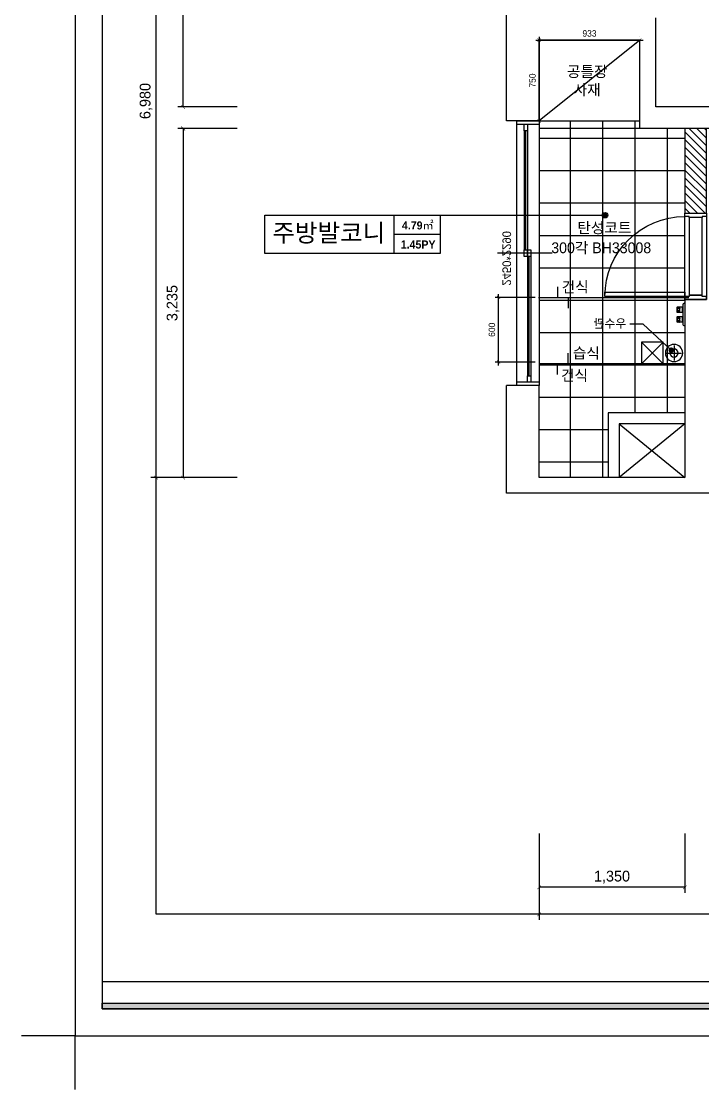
# Model space of a CAD drawing. Header units: inches. Extents: x 47110 to 180628, y 8205 to 35062.
# Drawn here: x 47110 to 53423, y 19043 to 28942 of the extents above; entities that cross this region are included whole.
import ezdxf
from ezdxf.enums import TextEntityAlignment as Align

# ---------------------------------------------------------------- set-up
doc = ezdxf.new("R2010")
doc.units = ezdxf.units.IN
doc.header["$LTSCALE"] = 100
doc.header["$MEASUREMENT"] = 0
doc.header["$PDSIZE"] = 700.071425
doc.linetypes.add('DASHEDX2', pattern=[1.5, 1, -0.5])
for name, color, linetype in [('0-ELC TEXT', 7, 'Continuous'), ('03-TEXT', 3, 'Continuous'), ('06-FUR', 6, 'Continuous'), ('07-DIM', 1, 'Continuous'), ('07-DIM WAL', 5, 'Continuous'), ('08-HAT', 8, 'Continuous'), ('C-WALL1', 2, 'Continuous'), ('CO-DO-FR', 7, 'Continuous'), ('CO-DOOR', 8, 'Continuous'), ('F-SYM', 7, 'Continuous'), ('fin', 5, 'Continuous'), ('FORM(YOURNAME)-11', 1, 'Continuous'), ('Layer 1', 7, 'Continuous'), ('WAL NEW', 3, 'Continuous'), ('도면층2', 2, 'Continuous'), ('도면층4', 4, 'Continuous'), ('도면층5', 5, 'Continuous'), ('도면층8', 8, 'Continuous')]:
    doc.layers.add(name, color=color, linetype=linetype)
doc.styles.add('HY 울릉도 L', font='')
doc.styles.add('YOURNAME', font='HY울릉도M.TTF')
doc.styles.add('넥슨고딕', font='NEXONLv1GothicBold.ttf')
doc.styles.add('마감재', font='stylu.ttf')
doc.styles.add('코레일둥고', font='Korail_Round_Gothic_Medium.ttf')
doc.styles.get('HY 울릉도 L').set_extended_font_data('HY울릉도L')
doc.dimstyles.new('30', dxfattribs={"dimscale": 30, "dimtxt": 2, "dimasz": 1, "dimexe": 1, "dimexo": 1, "dimgap": 1, "dimtad": 1, "dimdec": 0, "dimrnd": 0.05, "dimdsep": 46, "dimlunit": 6, "dimtxsty": 'HY 울릉도 L', "dimblk": 'ARCHTICK', "dimcen": 2.5, "dimdle": 1, "dimclrd": 133, "dimclre": 133, "dimclrt": 30, "dimadec": 0, "dimazin": 0, "dimtfac": 1, "dimtdec": 0, "dimtix": 1, "dimtmove": 2, "dimatfit": 3, "dimldrblk": 'ARCHTICK', "dimfxl": 1, "dimlwd": -1, "dimlwe": -1, "dimarcsym": 0})
doc.dimstyles.new('벽치수 Copy of DIM-50', dxfattribs={"dimscale": 50, "dimtxt": 2, "dimasz": 0.7, "dimexe": 1, "dimexo": 1, "dimgap": 0.7, "dimtad": 1, "dimdec": 0, "dimzin": 1, "dimdsep": 46, "dimlunit": 6, "dimtxsty": '마감재', "dimblk": 'ARCHTICK', "dimcen": -0.09, "dimclrd": 256, "dimclre": 256, "dimclrt": 3, "dimadec": 0, "dimazin": 0, "dimtfac": 1, "dimtdec": 0, "dimtix": 1, "dimtmove": 2, "dimatfit": 0, "dimldrblk": 'ARCHTICK', "dimfxl": 1, "dimtolj": 1, "dimtzin": 0, "dimarcsym": 0})

# ---------------------------------------------------------------- blocks, each defined once
blk = doc.blocks.new('FORM-PLAN')
at = {"layer": 'FORM(YOURNAME)-11'}
h = blk.add_hatch(color=256, dxfattribs=at)
h.dxf.hatch_style = 1
h.paths.add_polyline_path([(-71444, 55115), (10556, 55115), (10556, 54915), (-71444, 54915)])
h.paths.add_polyline_path([(-71444, -2085), (10556, -2085), (10556, -2285), (-71444, -2285)])
at = {"layer": 'Defpoints', "color": 158}
blk.add_line((1346, -1285), (-71444, -1285), dxfattribs=at)
for points in [[(-71444, -2285), (10556, -2285), (10556, 55115), (-71444, 55115)], [(-69444, 53115), (-64, 53115), (-64, 1215), (-69444, 1215)]]:
    blk.add_lwpolyline(points, close=True, dxfattribs=at)
at = {"layer": 'Defpoints', "color": 1}
blk.add_lwpolyline([(-72444, -5285), (-72444, -3285), (-74444, -3285)], dxfattribs=at)
at = {"layer": 'FORM(YOURNAME)-11', "color": 250}
blk.add_lwpolyline([(-72444, -3285), (11556, -3285), (11556, 56115), (-72444, 56115)], close=True, dxfattribs=at)
at = {"layer": 'FORM(YOURNAME)-11'}
blk.add_lwpolyline([(-71444, -2085), (10556, -2085), (10556, -2285), (-71444, -2285)], close=True, dxfattribs=at)
at = {"layer": 'FORM(YOURNAME)-11', "color": 3, "style": 'YOURNAME'}
for tag, height, p in [('1', 450, (9905, 18188)), ('2', 450, (9905, 17544)), ('3', 450, (9905, 16257)), ('4', 450, (9905, 14326)), ('5', 515, (9905, 12009)), ('6', 515, (9905, 9757)), ('7', 515, (9905, 7504)), ('8', 515, (9905, 5252)), ('9', 515, (9905, 2999)), ('10', 515, (5655, 811)), ('11', 515, (9905, 747)), ('12', 515, (5655, -1441)), ('13', 515, (9905, -1441))]:
    blk.add_attdef(tag, text='', height=height, dxfattribs=at).set_placement(p, align=Align.MIDDLE_RIGHT)
blk = doc.blocks.new('_ArchTick')
at = {"color": 0, "linetype": 'ByBlock', "const_width": 0.15}
blk.add_lwpolyline([(-0.5, -0.5), (0.5, 0.5)], dxfattribs=at)
blk = doc.blocks.new('*D21')
at = {"layer": '07-DIM', "lineweight": -2, "transparency": 16777216}
for p, q in [((49109.9, 31693.7), (48309.9, 31693.7)), ((48359.9, 24713.7), (48359.9, 31693.7)), ((49109.9, 24713.7), (48309.9, 24713.7))]:
    blk.add_line(p, q, dxfattribs=at)
at = {"layer": 'Defpoints', "color": 0, "transparency": 16777216}
for p in [(48359.9, 31693.7), (49159.9, 31693.7), (49159.9, 24713.7)]:
    blk.add_point(p, dxfattribs=at)
at = {"layer": '07-DIM', "lineweight": -2, "transparency": 16777216, "xscale": 35, "yscale": 35, "zscale": 35}
for p, rotation in [((48359.9, 31693.7), 90), ((48359.9, 24713.7), 270)]:
    blk.add_blockref('_ArchTick', p, dxfattribs=dict(at, rotation=rotation))
at = {"layer": '07-DIM', "color": 3, "transparency": 16777216, "insert": (48265.6, 28203.7), "char_height": 100, "attachment_point": 5, "rotation": 90, "style": '마감재'}
blk.add_mtext('\\A1;6,980', dxfattribs=at)
blk = doc.blocks.new('*D22')
at = {"layer": '07-DIM', "lineweight": -2, "transparency": 16777216}
for p, q in [((51908.4, 21417.6), (51908.4, 20617.6)), ((62238.4, 21417.6), (62238.4, 20617.6)), ((62238.4, 20667.6), (51908.4, 20667.6))]:
    blk.add_line(p, q, dxfattribs=at)
at = {"layer": 'Defpoints', "color": 0, "transparency": 16777216}
for p in [(51908.4, 21467.6), (62238.4, 21467.6), (51908.4, 20667.6)]:
    blk.add_point(p, dxfattribs=at)
at = {"layer": '07-DIM', "lineweight": -2, "transparency": 16777216, "xscale": 35, "yscale": 35, "zscale": 35, "rotation": 180}
blk.add_blockref('_ArchTick', (51908.4, 20667.6), dxfattribs=at)
at = {"layer": '07-DIM', "lineweight": -2, "transparency": 16777216, "xscale": 35, "yscale": 35, "zscale": 35}
blk.add_blockref('_ArchTick', (62238.4, 20667.6), dxfattribs=at)
at = {"layer": '07-DIM', "color": 3, "transparency": 16777216, "insert": (57073.4, 20761.9), "char_height": 100, "attachment_point": 5, "style": '마감재'}
blk.add_mtext('\\A1;10,330', dxfattribs=at)
blk = doc.blocks.new('*D23')
at = {"layer": '07-DIM', "lineweight": -2, "transparency": 16777216}
for p, q in [((51908.4, 21417.6), (51908.4, 20867.6)), ((53258.4, 21417.6), (53258.4, 20867.6)), ((53258.4, 20917.6), (51908.4, 20917.6))]:
    blk.add_line(p, q, dxfattribs=at)
at = {"layer": 'Defpoints', "color": 0, "transparency": 16777216}
for p in [(51908.4, 21467.6), (53258.4, 21467.6), (51908.4, 20917.6)]:
    blk.add_point(p, dxfattribs=at)
at = {"layer": '07-DIM', "lineweight": -2, "transparency": 16777216, "xscale": 35, "yscale": 35, "zscale": 35, "rotation": 180}
blk.add_blockref('_ArchTick', (51908.4, 20917.6), dxfattribs=at)
at = {"layer": '07-DIM', "lineweight": -2, "transparency": 16777216, "xscale": 35, "yscale": 35, "zscale": 35}
blk.add_blockref('_ArchTick', (53258.4, 20917.6), dxfattribs=at)
at = {"layer": '07-DIM', "color": 3, "transparency": 16777216, "insert": (52583.4, 21011.9), "char_height": 100, "attachment_point": 5, "style": '마감재'}
blk.add_mtext('\\A1;1,350', dxfattribs=at)
blk = doc.blocks.new('A$C004A4CAE')
at = {"layer": 'fin', "color": 6}
for p, q in [((0, 0), (0, 5)), ((200, 15), (10, 15)), ((36, 69), (36, 70)), ((84, 69), (36, 69)), ((51, 63), (36, 63)), ((51, 57), (36, 57)), ((51, 51), (36, 51)), ((36, 23), (36, 45)), ((84, 45), (36, 45)), ((82, 72), (38, 72)), ((82, 21), (38, 21)), ((43, 15), (43, 21)), ((84, 63), (69, 63)), ((84, 57), (69, 57)), ((84, 51), (69, 51)), ((77, 15), (77, 21)), ((84, 69), (84, 70)), ((84, 23), (84, 45)), ((126, 69), (126, 70)), ((174, 69), (126, 69)), ((141, 63), (126, 63)), ((141, 57), (126, 57)), ((141, 51), (126, 51)), ((174, 45), (126, 45)), ((126, 23), (126, 45)), ((172, 72), (128, 72)), ((172, 21), (128, 21)), ((133, 15), (133, 21)), ((174, 63), (159, 63)), ((174, 57), (159, 57)), ((174, 51), (159, 51)), ((167, 15), (167, 21)), ((174, 69), (174, 70)), ((174, 23), (174, 45)), ((210, 0), (210, 5))]:
    blk.add_line(p, q, dxfattribs=at)
for centre, radius, start, end in [((10, 5), 10, 90, 180), ((36, 66), 3, 90, 270), ((36, 60), 3, 90, 270), ((36, 54), 3, 90, 270), ((36, 48), 3, 90, 270), ((38, 70), 2, 90, 180), ((38, 23), 2, 180, 270), ((51, 66), 3, 90, 270), ((51, 60), 3, 90, 270), ((51, 54), 3, 90, 270), ((51, 48), 3, 90, 270), ((69, 66), 3, 270, 90), ((69, 60), 3, 270, 90), ((69, 54), 3, 270, 90), ((69, 48), 3, 270, 90), ((82, 70), 2, 0, 90), ((82, 23), 2, 270, 0), ((84, 66), 3, 270, 90), ((84, 60), 3, 270, 90), ((84, 54), 3, 270, 90), ((84, 48), 3, 270, 90), ((126, 66), 3, 90, 270), ((126, 60), 3, 90, 270), ((126, 54), 3, 90, 270), ((126, 48), 3, 90, 270), ((128, 70), 2, 90, 180), ((128, 23), 2, 180, 270), ((141, 66), 3, 90, 270), ((141, 60), 3, 90, 270), ((141, 54), 3, 90, 270), ((141, 48), 3, 90, 270), ((159, 66), 3, 270, 90), ((159, 60), 3, 270, 90), ((159, 54), 3, 270, 90), ((159, 48), 3, 270, 90), ((172, 70), 2, 0, 90), ((172, 23), 2, 270, 0), ((174, 66), 3, 270, 90), ((174, 60), 3, 270, 90), ((174, 54), 3, 270, 90), ((174, 48), 3, 270, 90), ((200, 5), 10, 0, 90)]:
    blk.add_arc(centre, radius, start, end, dxfattribs=at)
blk = doc.blocks.new('fffsere')
for p, q in [((61421.1, 27948.7), (62353.6, 27948.7)), ((61003.6, 25768.7), (62353.6, 25768.7))]:
    blk.add_line(p, q)
at = {"color": 8}
for p, q in [((61403.6, 25768.7), (61203.6, 25968.7)), ((61403.6, 25968.7), (61203.6, 25768.7))]:
    blk.add_line(p, q, dxfattribs=at)
blk.add_lwpolyline([(61403.6, 25768.7), (61203.6, 25768.7), (61203.6, 25968.7), (61403.6, 25968.7)], close=True, dxfattribs=at)
blk.add_circle((61103.6, 25868.7), 80, dxfattribs=at)
at = {"layer": 'C-WALL1'}
blk.add_line((61271.1, 28148.7), (61271.1, 28973.7), dxfattribs=at)
at = {"layer": 'Layer 1'}
blk.add_circle((61103.6, 25868.7), 37.5, dxfattribs=at)
at = {"layer": '도면층2'}
for p, q in [((62656.1, 28018.7), (62656.1, 29098.7)), ((61421.1, 27948.7), (61421.1, 28768.7)), ((61421.1, 28768.7), (62353.6, 28768.7)), ((62353.6, 28018.7), (62353.6, 28768.7)), ((58583.6, 28148.7), (61271.1, 28148.7)), ((62353.6, 28018.7), (62656.1, 28018.7)), ((62353.6, 28018.7), (62561.1, 28018.7)), ((58383.6, 27948.7), (61421.1, 27948.7)), ((60803.6, 26363.7), (61003.6, 26363.7)), ((61003.6, 26363.7), (61003.6, 24713.7)), ((62353.6, 25568.7), (62656.1, 25568.7)), ((62353.6, 24713.7), (62353.6, 25568.7)), ((62353.6, 25568.7), (62561.1, 25568.7)), ((62656.1, 24568.7), (62656.1, 25568.7)), ((61003.6, 25313.7), (61713.6, 25313.7)), ((61713.6, 25313.7), (61713.6, 24713.7)), ((61003.6, 25213.7), (61613.6, 25213.7)), ((61613.6, 25213.7), (61613.6, 24713.7)), ((61003.6, 24713.7), (62353.6, 24713.7)), ((57763.6, 24568.7), (62656.1, 24568.7))]:
    blk.add_line(p, q, dxfattribs=at)
at = {"layer": '도면층4'}
for p, q in [((62561.1, 28018.7), (62353.6, 28018.7)), ((62353.6, 28018.7), (62353.6, 25568.7)), ((62561.1, 25568.7), (62561.1, 28018.7)), ((62561.1, 27988.7), (62353.6, 27988.7)), ((62476.1, 26823.7), (62476.1, 27928.7)), ((62233.6, 26793.7), (62741.1, 26793.7)), ((62446.1, 25658.7), (62446.1, 26763.7)), ((62353.6, 25598.7), (62561.1, 25598.7)), ((62353.6, 25568.7), (62561.1, 25568.7))]:
    blk.add_line(p, q, dxfattribs=at)
for points in [[(62461.1, 27928.7), (62491.1, 27928.7), (62491.1, 27988.7), (62461.1, 27988.7)], [(62431.1, 26763.7), (62461.1, 26763.7), (62461.1, 26823.7), (62431.1, 26823.7)], [(62461.1, 26763.7), (62491.1, 26763.7), (62491.1, 26823.7), (62461.1, 26823.7)], [(62431.1, 25598.7), (62461.1, 25598.7), (62461.1, 25658.7), (62431.1, 25658.7)]]:
    blk.add_lwpolyline(points, close=True, dxfattribs=at)
blk.add_lwpolyline([(61130.1, 25895.1), (61389.4, 26137.2), (61512.4, 26137.2)], dxfattribs=at)
at = {"layer": '도면층4', "const_width": 25}
blk.add_lwpolyline([(61142.6, 25895.1, -1), (61117.6, 25895.1, -1)], format="xyb", close=True, dxfattribs=at)
at = {"layer": '도면층5'}
for p, q in [((62461.1, 27928.7), (62461.1, 26823.7)), ((62491.1, 27928.7), (62491.1, 26823.7)), ((62431.1, 26763.7), (62431.1, 25658.7)), ((62461.1, 26763.7), (62461.1, 25658.7)), ((61103.6, 25938.7), (61103.6, 25798.7)), ((61173.6, 25868.7), (61033.6, 25868.7))]:
    blk.add_line(p, q, dxfattribs=at)
at = {"layer": '도면층8'}
for p, q in [((61003.6, 25213.7), (61613.6, 24713.7)), ((61613.6, 25213.7), (61003.6, 24713.7))]:
    blk.add_line(p, q, dxfattribs=at)
at = {"rotation": 270}
blk.add_blockref('A$C004A4CAE', (61003.6, 26329.6), dxfattribs=at)
at = {"layer": '06-FUR', "color": 7, "linetype": 'DASHEDX2', "style": '코레일둥고'}
blk.add_text('우수관', height=80, dxfattribs=at).set_placement((61547.1, 26101.8))
at = {"layer": '도면층4', "style": '코레일둥고'}
blk.add_text('2450*2290', height=80, rotation=90, dxfattribs=at).set_placement((62694.1, 26492.5))
blk = doc.blocks.new('*D58')
at = {"layer": '07-DIM WAL', "color": 133, "transparency": 16777216}
for p, q in [((51870.9, 26383.7), (51502, 26383.7)), ((51532, 25754.1), (51532, 26413.7)), ((51870.9, 25784.1), (51502, 25784.1))]:
    blk.add_line(p, q, dxfattribs=at)
at = {"layer": 'Defpoints', "color": 0, "transparency": 16777216}
for p in [(51532, 26383.7), (51900.9, 26383.7), (51900.9, 25784.1)]:
    blk.add_point(p, dxfattribs=at)
at = {"layer": '07-DIM WAL', "color": 133, "transparency": 16777216, "xscale": 30, "yscale": 30, "zscale": 30}
for p, rotation in [((51532, 26383.7), 90), ((51532, 25784.1), 270)]:
    blk.add_blockref('_ArchTick', p, dxfattribs=dict(at, rotation=rotation))
at = {"layer": '07-DIM WAL', "color": 30, "transparency": 16777216, "insert": (51470.7, 26083.9), "char_height": 60, "attachment_point": 5, "rotation": 90, "style": 'HY 울릉도 L'}
blk.add_mtext('600', dxfattribs=at)
blk = doc.blocks.new('*D66')
at = {"layer": '07-DIM WAL', "color": 133, "transparency": 16777216}
for p, q in [((51878.4, 28768.7), (52870.9, 28768.7)), ((51908.4, 28798.7), (51908.4, 28798.7)), ((52840.9, 28798.7), (52840.9, 28798.7))]:
    blk.add_line(p, q, dxfattribs=at)
at = {"layer": 'Defpoints', "color": 0, "transparency": 16777216}
for p in [(51908.4, 28768.7), (52840.9, 28768.7), (52840.9, 28768.7)]:
    blk.add_point(p, dxfattribs=at)
at = {"layer": '07-DIM WAL', "color": 133, "transparency": 16777216, "xscale": 30, "yscale": 30, "zscale": 30, "rotation": 180}
blk.add_blockref('_ArchTick', (51908.4, 28768.7), dxfattribs=at)
at = {"layer": '07-DIM WAL', "color": 133, "transparency": 16777216, "xscale": 30, "yscale": 30, "zscale": 30}
blk.add_blockref('_ArchTick', (52840.9, 28768.7), dxfattribs=at)
at = {"layer": '07-DIM WAL', "color": 30, "transparency": 16777216, "insert": (52374.7, 28830), "char_height": 60, "attachment_point": 5, "style": 'HY 울릉도 L'}
blk.add_mtext('933', dxfattribs=at)
blk = doc.blocks.new('*D67')
at = {"layer": '07-DIM WAL', "color": 133, "transparency": 16777216}
for p, q in [((51878.4, 28768.7), (51878.4, 28768.7)), ((51908.4, 28798.7), (51908.4, 27988.7)), ((51878.4, 28018.7), (51878.4, 28018.7))]:
    blk.add_line(p, q, dxfattribs=at)
at = {"layer": 'Defpoints', "color": 0, "transparency": 16777216}
for p in [(51908.4, 28768.7), (51908.4, 28018.7), (51908.4, 28018.7)]:
    blk.add_point(p, dxfattribs=at)
at = {"layer": '07-DIM WAL', "color": 133, "transparency": 16777216, "xscale": 30, "yscale": 30, "zscale": 30}
for p, rotation in [((51908.4, 28768.7), 90), ((51908.4, 28018.7), 270)]:
    blk.add_blockref('_ArchTick', p, dxfattribs=dict(at, rotation=rotation))
at = {"layer": '07-DIM WAL', "color": 30, "transparency": 16777216, "insert": (51847.1, 28393.7), "char_height": 60, "attachment_point": 5, "rotation": 90, "style": 'HY 울릉도 L'}
blk.add_mtext('750', dxfattribs=at)
blk = doc.blocks.new('*D70')
at = {"layer": '07-DIM', "lineweight": -2, "transparency": 16777216}
for p, q in [((49109.9, 31693.7), (48559.9, 31693.7)), ((48609.9, 28148.7), (48609.9, 31693.7)), ((49109.9, 28148.7), (48559.9, 28148.7))]:
    blk.add_line(p, q, dxfattribs=at)
at = {"layer": 'Defpoints', "color": 0, "transparency": 16777216}
for p in [(48609.9, 31693.7), (49159.9, 31693.7), (49159.9, 28148.7)]:
    blk.add_point(p, dxfattribs=at)
at = {"layer": '07-DIM', "lineweight": -2, "transparency": 16777216, "xscale": 35, "yscale": 35, "zscale": 35}
for p, rotation in [((48609.9, 31693.7), 90), ((48609.9, 28148.7), 270)]:
    blk.add_blockref('_ArchTick', p, dxfattribs=dict(at, rotation=rotation))
at = {"layer": '07-DIM', "color": 3, "transparency": 16777216, "insert": (48515.9, 29921.2), "char_height": 100, "attachment_point": 5, "rotation": 90, "style": '마감재'}
blk.add_mtext('\\A1;3,545', dxfattribs=at)
blk = doc.blocks.new('D-002')
at = {"layer": 'CO-DO-FR'}
for points in [[(0, 200), (0, 0), (30, 0), (30, 40), (40, 40), (40, 160), (30, 160), (30, 200), (0, 200)], [(800, 200), (800, 0), (770, 0), (770, 40), (760, 40), (760, 160), (770, 160), (770, 200), (800, 200)]]:
    blk.add_lwpolyline(points, close=True, dxfattribs=at)
at = {"layer": 'CO-DOOR'}
blk.add_lwpolyline([(730, 940), (730, 200), (770, 200), (770, 940)], close=True, dxfattribs=at)
blk.add_arc((770, 200), 740, 90, 180, dxfattribs=at)
blk = doc.blocks.new('*D144')
at = {"layer": '07-DIM', "lineweight": -2, "transparency": 16777216}
for p, q in [((49109.9, 27948.7), (48559.9, 27948.7)), ((48609.9, 27948.7), (48609.9, 24713.7)), ((49109.9, 24713.7), (48559.9, 24713.7))]:
    blk.add_line(p, q, dxfattribs=at)
at = {"layer": 'Defpoints', "color": 0, "transparency": 16777216}
for p in [(49159.9, 27948.7), (48609.9, 24713.7), (49159.9, 24713.7)]:
    blk.add_point(p, dxfattribs=at)
at = {"layer": '07-DIM', "lineweight": -2, "transparency": 16777216, "xscale": 35, "yscale": 35, "zscale": 35}
for p, rotation in [((48609.9, 27948.7), 90), ((48609.9, 24713.7), 270)]:
    blk.add_blockref('_ArchTick', p, dxfattribs=dict(at, rotation=rotation))
at = {"layer": '07-DIM', "color": 3, "transparency": 16777216, "insert": (48515.9, 26331.2), "char_height": 100, "attachment_point": 5, "rotation": 90, "style": '마감재'}
blk.add_mtext('\\A1;3,235', dxfattribs=at)

msp = doc.modelspace()

# ---------------------------------------------------------------- hatches: boundary and pattern name
at = {"layer": '0-ELC TEXT'}
h = msp.add_hatch(color=256, dxfattribs=at)
h.dxf.hatch_style = 1
edge = h.paths.add_edge_path()
edge.add_arc((52518.8, 27145.5), 25, -180, 180, ccw=False)
at = {"layer": '08-HAT', "transparency": 33554687}
h = msp.add_hatch(dxfattribs=at)
h.set_pattern_fill('_USER', color=256, scale=300, double=1, pattern_type=0)
h.set_pattern_definition([(0, (61198.44, 28158.68), (0, 300), []), (90, (61198.44, 28158.68), (-300, 2e-14), [])])
h.paths.add_polyline_path([(53258.4, 27948.7), (52840.9, 27948.7), (52840.9, 28018.7), (51908.4, 28018.7), (51908.4, 24713.7), (52548.4, 24713.7), (52548.4, 25313.7), (53258.4, 25313.7)])
at = {"layer": 'WAL NEW'}
h = msp.add_hatch(dxfattribs=at)
h.set_pattern_fill('_USER', color=256, scale=50, angle=-45, style=0, pattern_type=0)
h.set_pattern_definition([(-45, (0, 0), (35.35534, 35.35534), [])])
h.paths.add_polyline_path([(53258.4, 27163.7), (53458.4, 27163.7), (53458.4, 27948.7), (53258.4, 27948.7)])

# ---------------------------------------------------------------- linework, layer by layer
at = {"layer": '0-ELC TEXT'}
for p, q in [((50565.5, 26791.7), (50565.5, 27145.5)), ((50990.2, 27145.5), (52518.8, 27145.5)), ((50565.5, 26968.6), (50990.2, 26968.6)), ((51900.9, 26383.7), (53295.9, 26383.7))]:
    msp.add_line(p, q, dxfattribs=at)
msp.add_lwpolyline([(49365.5, 27145.5), (50990.2, 27145.5), (50990.2, 26791.7), (49365.5, 26791.7)], close=True, dxfattribs=at)
for points in [[(52078.2, 26483), (52078.2, 26383), (52178.2, 26383), (52178.2, 26283)], [(52078.2, 25668.7), (52078.2, 25768.7), (52178.2, 25768.7), (52178.2, 25868.7)]]:
    msp.add_lwpolyline(points, dxfattribs=at)
msp.add_circle((52518.8, 27145.5), 25, dxfattribs=at)
at = {"layer": '06-FUR'}
msp.add_line((52840.9, 28768.7), (51908.4, 28018.7), dxfattribs=at)
msp.add_lwpolyline([(51908.4, 28018.7), (52840.9, 28018.7), (52840.9, 28768.7), (51908.4, 28768.7)], close=True, dxfattribs=at)
at = {"layer": 'CO-DOOR'}
for points in [[(53258.4, 27163.7), (53458.4, 27163.7), (53458.4, 26363.7), (53258.4, 26363.7)], [(53298.4, 26403.7), (53418.4, 26403.7), (53418.4, 27123.7), (53298.4, 27123.7)]]:
    msp.add_lwpolyline(points, close=True, dxfattribs=at)
at = {"layer": 'WAL NEW'}
msp.add_lwpolyline([(53258.4, 27163.7), (53458.4, 27163.7), (53458.4, 27948.7), (53258.4, 27948.7)], close=True, dxfattribs=at)

# ---------------------------------------------------------------- block references
at = {"xscale": -1}
msp.add_blockref('fffsere', (114262, 0), dxfattribs=at)
at = {"layer": 'CO-DOOR', "xscale": -1, "rotation": 89.99999999999997}
msp.add_blockref('D-002', (53458.4, 27163.7), dxfattribs=at)
at = {"layer": 'F-SYM', "xscale": 0.2500000000000001, "yscale": 0.2500000000000001, "zscale": 0.2500000000000001}
msp.add_blockref('FORM-PLAN', (65721, 20363.8), dxfattribs=at)

# ---------------------------------------------------------------- texts
at = {"layer": '0-ELC TEXT', "style": '코레일둥고'}
for s, p in [('공틀장', (52166.4, 28426.7)), ('사재', (52227.8, 28257.5)), ('탄성코트', (52261.8, 26979.4)), ('300각 BH33008', (52020.9, 26793.7)), ('건식', (52116.5, 26430.9)), ('습식', (52220, 25818)), ('건식', (52110.2, 25611.4))]:
    msp.add_text(s, height=100, dxfattribs=at).set_placement(p)
at = {"layer": '03-TEXT'}
for s, height, style, p in [('주방발코니', 166.67, '코레일둥고', (49958.8, 26899.2)), ('4.79㎡', 75, '넥슨고딕', (50783.6, 27013.7)), ('1.45PY', 75, '넥슨고딕', (50787, 26836.8))]:
    msp.add_text(s, height=height, dxfattribs=dict(at, style=style)).set_placement(p, align=Align.CENTER)

# ---------------------------------------------------------------- dimensions: what is measured, and where the dimension line sits
at = {"layer": '07-DIM'}
for base, p1, p2, picture, middle in [((48359.9, 31693.7), (49159.9, 24713.7), (49159.9, 31693.7), '*D21', (48265.6, 28203.7)), ((48609.9, 31693.7), (49159.9, 28148.7), (49159.9, 31693.7), '*D70', (48515.9, 29921.2)), ((48609.9, 24713.7), (49159.9, 27948.7), (49159.9, 24713.7), '*D144', (48515.9, 26331.2))]:
    dim = msp.add_linear_dim(base=base, p1=p1, p2=p2, angle=90, dimstyle='벽치수 Copy of DIM-50', override={"dimtfill": 0}, dxfattribs=at)
    dim.commit()
    dim.dimension.update_dxf_attribs({"geometry": picture, "text_midpoint": middle})
for base, p1, picture, middle in [((51908.4, 20667.6), (62238.4, 21467.6), '*D22', (57073.4, 20761.9)), ((51908.4, 20917.6), (53258.4, 21467.6), '*D23', (52583.4, 21011.9))]:
    dim = msp.add_linear_dim(base=base, p1=p1, p2=(51908.4, 21467.6), angle=180, dimstyle='벽치수 Copy of DIM-50', dxfattribs=at)
    dim.commit()
    dim.dimension.update_dxf_attribs({"geometry": picture, "text_midpoint": middle})
at = {"layer": '07-DIM WAL'}
dim = msp.add_linear_dim(base=(52840.9375476, 28768.6753044), p1=(51908.4375476, 28768.6753044), p2=(52840.9375476, 28768.6753044), dimstyle='30', dxfattribs=at)
dim.commit()
dim.dimension.update_dxf_attribs({"geometry": '*D66', "text_midpoint": (52374.6875476, 28830.018588)})
dim = msp.add_linear_dim(base=(51908.4, 28018.7), p1=(51908.4, 28768.7), p2=(51908.4, 28018.7), angle=90, dimstyle='30', dxfattribs=at)
dim.commit()
dim.dimension.update_dxf_attribs({"geometry": '*D67', "text_midpoint": (51847.1, 28393.7)})
dim = msp.add_linear_dim(base=(51532, 26383.7), p1=(51900.9, 25784.1), p2=(51900.9, 26383.7), angle=90, dimstyle='30', override={"dimfxl": 1.25}, dxfattribs=at)
dim.commit()
dim.dimension.update_dxf_attribs({"geometry": '*D58', "text_midpoint": (51470.7, 26083.9)})

doc.saveas('drawing.dxf')
